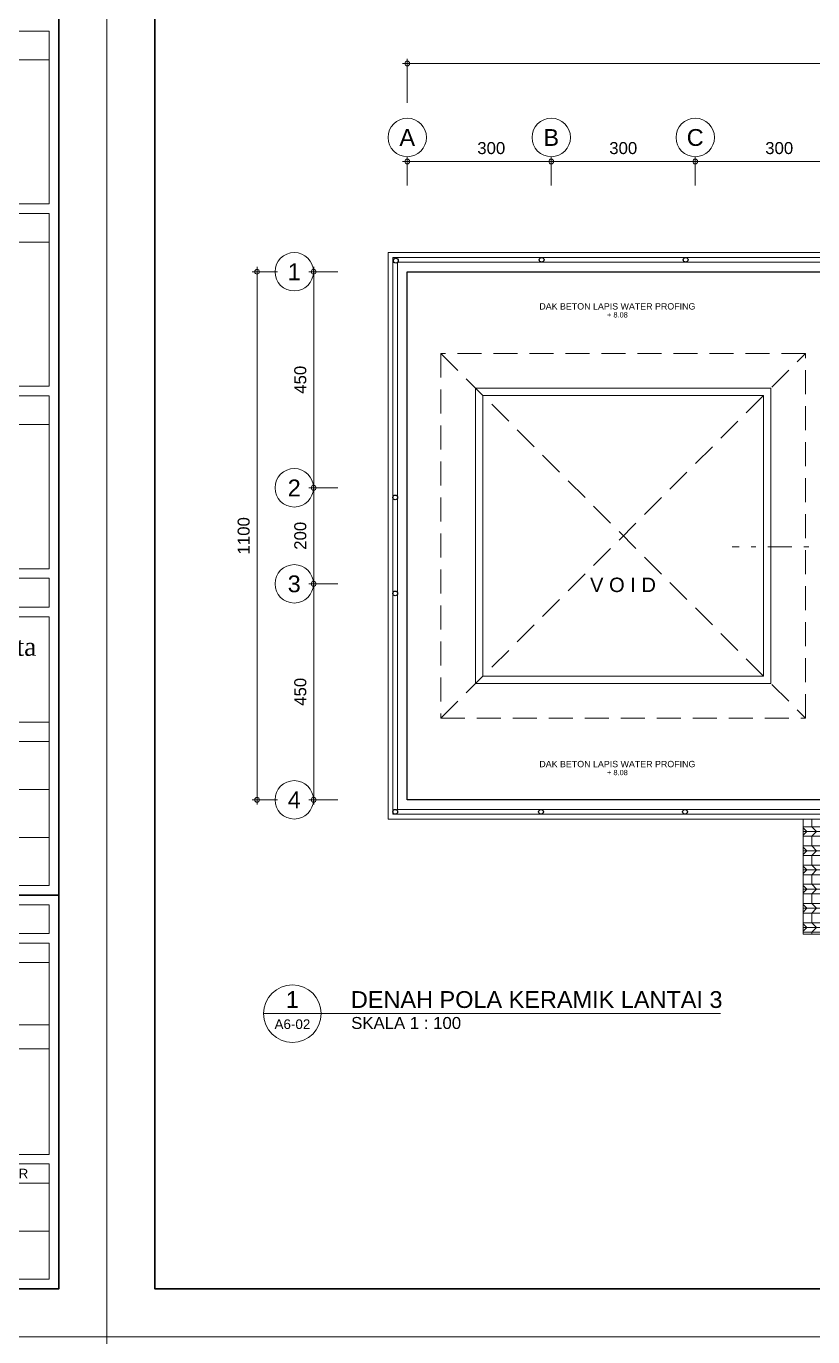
# Model space of a CAD drawing. Header units: millimetres. Extents: x -11 to 1625, y -267 to 180.
# Drawn here: x 993.53 to 1009.92, y 63 to 90.3 of the extents above; entities that cross this region are included whole.
import ezdxf
from ezdxf.enums import TextEntityAlignment as Align

# ---------------------------------------------------------------- set-up
doc = ezdxf.new("R2010")
doc.units = ezdxf.units.MM
doc.linetypes.add('DASHDOT', pattern=[1, 0.5, -0.25, 0, -0.25])
doc.linetypes.add('HIDDEN', pattern=[0.375, 0.25, -0.125])
for name, color, linetype, lineweight in [('ars', 11, 'Continuous', 5), ('atap', 7, 'Continuous', 20), ('dinding', 5, 'Continuous', 15), ('GRS KOP', 1, 'Continuous', 35), ('kop', 7, 'Continuous', 20), ('lan', 7, 'Continuous', 15), ('logo', 7, 'Continuous', 50), ('not', 7, 'Continuous', 20), ('SANITAIR', 4, 'Continuous', 5), ('u', 6, 'Continuous', 20)]:
    doc.layers.add(name, color=color, linetype=linetype, lineweight=lineweight)
doc.styles.add('BARU', font='complex.shx')
doc.styles.add('S', font='SIMPLEX', dxfattribs={"width": 1.1})
doc.styles.get("Standard").update_dxf_attribs({"font": 'ARIALUNI.TTF'})
doc.dimstyles.new('SK100', dxfattribs={"dimtxt": 0.25, "dimasz": 0.1, "dimexe": 0.1, "dimexo": 0, "dimgap": 0.15, "dimtad": 1, "dimdec": 0, "dimlfac": 100, "dimzin": 12, "dimdsep": 46, "dimtxsty": 'Standard', "dimblk": 'BULAT', "dimcen": 0.1, "dimclrd": 256, "dimclre": 256, "dimclrt": 256, "dimadec": 0, "dimazin": 3, "dimtfac": 1, "dimtdec": 0, "dimtofl": 0, "dimtmove": 0, "dimatfit": 3, "dimldrblk": 'BULAT', "dimfxl": 0, "dimtolj": 1, "dimtzin": 0, "dimlwd": -1, "dimlwe": -1, "dimarcsym": 0})

# ---------------------------------------------------------------- blocks, each defined once
blk = doc.blocks.new('Ndtpd')
blk.add_line((0.747, 0), (-0.747, 0))
blk.add_circle((0, 0), 0.747)
at = {"flags": 4}
for tag, height, p in [('NO', 0.5, (0, 0.148)), ('NOLBR', 0.3, (0, -0.398))]:
    blk.add_attdef(tag, text='', height=height, dxfattribs=at).set_placement(p, align=Align.CENTER)
for tag, p, height in [('NDTPD', (1.516, 0.148), 0.5), ('SKALA', (1.523, -0.398), 0.3)]:
    blk.add_attdef(tag, p, '', height=height, dxfattribs=at)
blk = doc.blocks.new('BULAT')
for p, q in [((-1, 0), (1, 0)), ((0, -1), (0, 1))]:
    blk.add_line(p, q)
blk.add_circle((0, 0), 0.5)
blk = doc.blocks.new('*D1127')
at = {"layer": 'Defpoints', "color": 0, "ltscale": 0.15}
for p in [(999.524, 78.685), (1000.024, 78.685), (1000.024, 74.185)]:
    blk.add_point(p, dxfattribs=at)
at = {"layer": 'u', "ltscale": 0.15}
for p, q in [((1000.024, 78.685), (999.424, 78.685)), ((999.524, 74.285), (999.524, 78.585)), ((1000.024, 74.185), (999.424, 74.185))]:
    blk.add_line(p, q, dxfattribs=at)
at = {"layer": 'u', "ltscale": 0.15, "xscale": 0.1, "yscale": 0.1, "zscale": 0.1}
for p, rotation in [((999.524, 78.685), 90), ((999.524, 74.185), 270)]:
    blk.add_blockref('BULAT', p, dxfattribs=dict(at, rotation=rotation))
at = {"layer": 'u', "ltscale": 0.15, "insert": (999.246, 76.435), "char_height": 0.25, "attachment_point": 5, "rotation": 90}
blk.add_mtext('\\A1;450', dxfattribs=at)
blk = doc.blocks.new('*D1128')
at = {"layer": 'Defpoints', "color": 0, "ltscale": 0.15}
for p in [(999.524, 80.685), (1000.024, 80.685), (1000.024, 78.685)]:
    blk.add_point(p, dxfattribs=at)
at = {"layer": 'u', "ltscale": 0.15}
for p, q in [((1000.024, 80.685), (999.424, 80.685)), ((999.524, 78.785), (999.524, 80.585)), ((1000.024, 78.685), (999.424, 78.685))]:
    blk.add_line(p, q, dxfattribs=at)
at = {"layer": 'u', "ltscale": 0.15, "xscale": 0.1, "yscale": 0.1, "zscale": 0.1}
for p, rotation in [((999.524, 80.685), 90), ((999.524, 78.685), 270)]:
    blk.add_blockref('BULAT', p, dxfattribs=dict(at, rotation=rotation))
at = {"layer": 'u', "ltscale": 0.15, "insert": (999.246, 79.685), "char_height": 0.25, "attachment_point": 5, "rotation": 90}
blk.add_mtext('\\A1;200', dxfattribs=at)
blk = doc.blocks.new('*D1129')
at = {"layer": 'Defpoints', "color": 0, "ltscale": 0.15}
for p in [(1000.024, 85.185), (999.524, 80.685), (1000.024, 80.685)]:
    blk.add_point(p, dxfattribs=at)
at = {"layer": 'u', "ltscale": 0.15}
for p, q in [((1000.024, 85.185), (999.424, 85.185)), ((999.524, 85.085), (999.524, 80.785)), ((1000.024, 80.685), (999.424, 80.685))]:
    blk.add_line(p, q, dxfattribs=at)
at = {"layer": 'u', "ltscale": 0.15, "xscale": 0.1, "yscale": 0.1, "zscale": 0.1}
for p, rotation in [((999.524, 85.185), 90), ((999.524, 80.685), 270)]:
    blk.add_blockref('BULAT', p, dxfattribs=dict(at, rotation=rotation))
at = {"layer": 'u', "ltscale": 0.15, "insert": (999.246, 82.935), "char_height": 0.25, "attachment_point": 5, "rotation": 90}
blk.add_mtext('\\A1;450', dxfattribs=at)
blk = doc.blocks.new('NAV')
blk.add_circle((0, -0.4), 0.4)
at = {"style": 'S', "width": 0.75, "flags": 4}
blk.add_attdef('AV', text='', height=0.3, dxfattribs=at).set_placement((0, -0.4), align=Align.MIDDLE)
blk = doc.blocks.new('*D1130')
at = {"layer": 'Defpoints', "color": 0, "ltscale": 0.15}
for p in [(998.769, 85.185), (998.344, 74.185), (998.769, 74.185)]:
    blk.add_point(p, dxfattribs=at)
at = {"layer": 'u', "ltscale": 0.15}
for p, q in [((998.769, 85.185), (998.244, 85.185)), ((998.344, 85.085), (998.344, 74.285)), ((998.769, 74.185), (998.244, 74.185))]:
    blk.add_line(p, q, dxfattribs=at)
at = {"layer": 'u', "ltscale": 0.15, "xscale": 0.1, "yscale": 0.1, "zscale": 0.1}
for p, rotation in [((998.344, 85.185), 90), ((998.344, 74.185), 270)]:
    blk.add_blockref('BULAT', p, dxfattribs=dict(at, rotation=rotation))
at = {"layer": 'u', "ltscale": 0.15, "insert": (998.066, 79.685), "char_height": 0.25, "attachment_point": 5, "rotation": 90}
blk.add_mtext('\\A1;1100', dxfattribs=at)
blk = doc.blocks.new('*D1131')
at = {"layer": 'Defpoints', "color": 0, "ltscale": 0.15}
for p in [(1004.474, 87.482), (1001.474, 86.982), (1004.474, 86.982)]:
    blk.add_point(p, dxfattribs=at)
at = {"layer": 'u', "ltscale": 0.15}
for p, q in [((1001.474, 86.982), (1001.474, 87.582)), ((1001.574, 87.482), (1004.374, 87.482)), ((1004.474, 86.982), (1004.474, 87.582))]:
    blk.add_line(p, q, dxfattribs=at)
at = {"layer": 'u', "ltscale": 0.15, "xscale": 0.1, "yscale": 0.1, "zscale": 0.1, "rotation": 180}
blk.add_blockref('BULAT', (1001.474, 87.482), dxfattribs=at)
at = {"layer": 'u', "ltscale": 0.15, "xscale": 0.1, "yscale": 0.1, "zscale": 0.1}
blk.add_blockref('BULAT', (1004.474, 87.482), dxfattribs=at)
at = {"layer": 'u', "ltscale": 0.15, "insert": (1003.224, 87.76), "char_height": 0.25, "attachment_point": 5}
blk.add_mtext('\\A1;300', dxfattribs=at)
blk = doc.blocks.new('*D1132')
at = {"layer": 'Defpoints', "color": 0, "ltscale": 0.15}
for p in [(1007.474, 87.482), (1004.474, 86.982), (1007.474, 86.982)]:
    blk.add_point(p, dxfattribs=at)
at = {"layer": 'u', "ltscale": 0.15}
for p, q in [((1004.474, 86.982), (1004.474, 87.582)), ((1004.574, 87.482), (1007.374, 87.482)), ((1007.474, 86.982), (1007.474, 87.582))]:
    blk.add_line(p, q, dxfattribs=at)
at = {"layer": 'u', "ltscale": 0.15, "xscale": 0.1, "yscale": 0.1, "zscale": 0.1, "rotation": 180}
blk.add_blockref('BULAT', (1004.474, 87.482), dxfattribs=at)
at = {"layer": 'u', "ltscale": 0.15, "xscale": 0.1, "yscale": 0.1, "zscale": 0.1}
blk.add_blockref('BULAT', (1007.474, 87.482), dxfattribs=at)
at = {"layer": 'u', "ltscale": 0.15, "insert": (1005.974, 87.76), "char_height": 0.25, "attachment_point": 5}
blk.add_mtext('\\A1;300', dxfattribs=at)
blk = doc.blocks.new('*D1133')
at = {"layer": 'Defpoints', "color": 0, "ltscale": 0.15}
for p in [(1010.474, 87.482), (1007.474, 86.982), (1010.474, 86.982)]:
    blk.add_point(p, dxfattribs=at)
at = {"layer": 'u', "ltscale": 0.15}
for p, q in [((1007.474, 86.982), (1007.474, 87.582)), ((1007.574, 87.482), (1010.374, 87.482)), ((1010.474, 86.982), (1010.474, 87.582))]:
    blk.add_line(p, q, dxfattribs=at)
at = {"layer": 'u', "ltscale": 0.15, "xscale": 0.1, "yscale": 0.1, "zscale": 0.1, "rotation": 180}
blk.add_blockref('BULAT', (1007.474, 87.482), dxfattribs=at)
at = {"layer": 'u', "ltscale": 0.15, "xscale": 0.1, "yscale": 0.1, "zscale": 0.1}
blk.add_blockref('BULAT', (1010.474, 87.482), dxfattribs=at)
at = {"layer": 'u', "ltscale": 0.15, "insert": (1009.224, 87.76), "char_height": 0.25, "attachment_point": 5}
blk.add_mtext('\\A1;300', dxfattribs=at)
blk = doc.blocks.new('*D1138')
at = {"layer": 'Defpoints', "color": 0, "ltscale": 0.15}
for p in [(1024.474, 89.523), (1024.474, 88.751), (1001.474, 88.701)]:
    blk.add_point(p, dxfattribs=at)
at = {"layer": 'u', "ltscale": 0.15}
for p, q in [((1001.474, 88.701), (1001.474, 89.623)), ((1024.474, 88.751), (1024.474, 89.623)), ((1001.574, 89.523), (1024.374, 89.523))]:
    blk.add_line(p, q, dxfattribs=at)
at = {"layer": 'u', "ltscale": 0.15, "xscale": 0.1, "yscale": 0.1, "zscale": 0.1, "rotation": 180}
blk.add_blockref('BULAT', (1001.474, 89.523), dxfattribs=at)
at = {"layer": 'u', "ltscale": 0.15, "xscale": 0.1, "yscale": 0.1, "zscale": 0.1}
blk.add_blockref('BULAT', (1024.474, 89.523), dxfattribs=at)
at = {"layer": 'u', "ltscale": 0.15, "insert": (1012.974, 89.801), "char_height": 0.25, "attachment_point": 5}
blk.add_mtext('\\A1;2300', dxfattribs=at)
blk = doc.blocks.new('NOTASI RUANG')
at = {"layer": 'not'}
for height, p in [(0.26, (-0.011, 0.3)), (0.175, (-0.009, -0.017))]:
    blk.add_attdef('RUANG', text='', height=height, dxfattribs=at).set_placement(p, align=Align.MIDDLE_CENTER)
blk = doc.blocks.new('D3')
at = {"layer": 'ars'}
h = blk.add_hatch(dxfattribs=at)
h.set_pattern_fill('PLENTONG', color=256, scale=0.1, angle=270)
h.set_pattern_definition([(0, (-0.5, 2.825), (1e-16, 0.4), []), (0, (-0.5, 2.725), (1e-16, 0.4), []), (0, (-0.5, 2.625), (1e-16, 0.4), []), (315, (-0.5, 2.825), (0.2, -5e-17), [0.141421, -0.424264]), (45, (-0.5, 2.625), (-0.2, 5e-17), [0.141421, -0.424264]), (270, (-0.5, 2.625), (0.2, -4e-17), [0.2, -0.2])])
h.paths.add_polyline_path([(-0.05, 2.6), (-1.975, 2.6), (-1.975, 2.4), (-2.75, 2.4), (-2.75, 0), (-0.05, 0)])
blk.add_lwpolyline([(-11, 13.8), (-2, 13.8), (-2, 2.8), (-11, 2.8)], close=True)
for centre in [(-11.238, 14.032), (-8.2, 14.05), (-5.2, 14.05), (-11.25, 9.1), (-11.25, 7.1), (-11.25, 2.55), (-8.212, 2.55), (-5.212, 2.55)]:
    blk.add_circle(centre, 0.05)
at = {"layer": 'atap', "linetype": 'HIDDEN', "ltscale": 2}
for points in [[(-10.3, 4.5), (-2.7, 12.1)], [(-10.3, 12.1), (-2.7, 4.5)]]:
    blk.add_lwpolyline(points, dxfattribs=at)
blk.add_lwpolyline([(-10.3, 12.1), (-10.3, 4.5), (-2.7, 4.5), (-2.7, 12.1)], close=True, dxfattribs=at)
at = {"layer": 'dinding'}
for p, q in [((-11.4, 2.4), (-11.4, 14.2)), ((-11.4, 14.2), (-1.975, 14.2)), ((-11.3, 2.5), (-11.3, 14.1)), ((-11.3, 14.1), (-2.075, 14.1)), ((-2.075, 2.5), (-11.3, 2.5)), ((-1.975, 2.4), (-11.4, 2.4))]:
    blk.add_line(p, q, dxfattribs=at)
for points in [[(-9.575, 11.375), (-9.575, 5.225), (-3.425, 5.225), (-3.425, 11.375)], [(-9.425, 11.225), (-9.425, 5.375), (-3.575, 5.375), (-3.575, 11.225)]]:
    blk.add_lwpolyline(points, close=True, dxfattribs=at)
at = {"layer": 'lan'}
for p, q in [((-2.75, 0), (-2.75, 2.4)), ((2.75, 0), (-2.75, 0))]:
    blk.add_line(p, q, dxfattribs=at)
at = {"layer": 'SANITAIR'}
blk.add_lwpolyline([(-2, 2.6), (-11.2, 2.6), (-11.2, 14), (-2, 14)], dxfattribs=at)
blk = doc.blocks.new('logo granitindo baru')
at = {"layer": 'logo'}
for points in [[(1.03, 1.463), (0.916, 1.574), (0.366, 1.024), (1.1, 0.289), (1.652, 0.843), (1.392, 1.098), (1.281, 0.987), (1.423, 0.84), (1.102, 0.519), (0.594, 1.025)], [(1.721, 1.576), (1.381, 1.236), (1.771, 0.842), (1.341, 0.407), (1.454, 0.294), (2.001, 0.844), (1.609, 1.237), (1.835, 1.464)]]:
    blk.add_hatch(color=8, dxfattribs=at).paths.add_polyline_path(points)
blk.add_lwpolyline([(1.03, 1.463), (0.916, 1.574), (0.366, 1.024), (1.1, 0.289), (1.652, 0.843), (1.392, 1.098), (1.281, 0.987), (1.423, 0.84), (1.102, 0.519), (0.594, 1.025), (1.03, 1.463), (0.916, 1.574)], dxfattribs=at)
at = {"layer": 'logo', "lineweight": 0}
blk.add_lwpolyline([(1.721, 1.576), (1.381, 1.236), (1.771, 0.842), (1.341, 0.407), (1.454, 0.294), (2.001, 0.844), (1.609, 1.237), (1.835, 1.464), (1.721, 1.576)], dxfattribs=at)
at = {"layer": 'logo', "lineweight": 13}
for points in [[(1.089, 1.403), (0.713, 1.026), (1.101, 0.638), (1.258, 0.794)], [(1.112, 1.38), (0.759, 1.026), (1.101, 0.683), (1.235, 0.817)], [(1.134, 1.357), (0.803, 1.026), (1.101, 0.728), (1.213, 0.839)], [(1.157, 1.334), (0.85, 1.026), (1.101, 0.775), (1.189, 0.863)]]:
    blk.add_lwpolyline(points, dxfattribs=at)
at = {"layer": 'logo', "insert": (2.134, 1.589), "char_height": 0.4, "width": 7.66452, "attachment_point": 1}
blk.add_mtext('{\\fTimes New Roman|b0|i0|c0|p18;PT. \\fCityBlueprint|b0|i0|c2|p2;\\W1.5;GRANITINDO \\fTimes New Roman|b0|i0|c0|p18;\\W1;Cipta Sejati}', dxfattribs=at)
at = {"layer": 'logo', "insert": (2.134, 0.975), "char_height": 0.1, "attachment_point": 1}
blk.add_mtext_dynamic_manual_height_columns('{\\f@Arial Unicode MS|b0|i0|c0|p34;\\H1.4x;\\W1.2;KONSULTAN STUDI - PERENCANA - PENGAWAS - MANAJEMEN\\fTimes New Roman|b0|i0|c0|p18;\\P\\pt0.9;\\H0.71429x;\\W1;Domisili ^I: Gedung Graha Arsa Lt. 4 Jl.Siaga Raya No. 31, Pejaten Barat, Jakarta Selatan 12510\\PStudio I ^I: Jl. Batu I No. 36A, Pejaten Timur, Jakarta Selatan 12510 Tlp. 021 - 71082879 Fax. 021 - 7972072\\PStudio II          : Jl. Sawo Raya No. 4 Rawamangun, Jakarta Timur 13220 Telp / Fax. 021 - 4717152}', width=9.56937, gutter_width=0, heights=[1.67], dxfattribs=at)
blk = doc.blocks.new('kop')
at = {"layer": 'GRS KOP'}
for p, q in [((83, 1), (83, 54)), ((73, 9.2), (83, 9.2))]:
    blk.add_line(p, q, dxfattribs=at)
blk.add_lwpolyline([(1, 54), (83, 54), (83, 1), (1, 1)], close=True, dxfattribs=at)
at = {"layer": 'kop', "color": 7}
for p, q in [((84, 55), (0, 55)), ((0, 55), (0, 0)), ((84, 55), (84, 0)), ((84, 55), (84, 0)), ((0, 0), (84, 0))]:
    blk.add_line(p, q, dxfattribs=at)
at = {"layer": 'kop'}
for p, q in [((82.8, 27.2), (73.2, 27.2)), ((82.8, 23.6), (82.8, 27.2)), ((82.8, 26.6), (73.2, 26.6)), ((82.8, 23.6), (73.2, 23.6)), ((82.8, 23.4), (73.2, 23.4)), ((82.8, 19.8), (82.8, 23.4)), ((82.8, 22.8), (73.2, 22.8)), ((82.8, 19.8), (73.2, 19.8)), ((82.8, 19.6), (73.2, 19.6)), ((82.8, 16), (82.8, 19.6)), ((82.8, 19), (73.2, 19)), ((82.8, 16), (73.2, 16)), ((82.8, 15), (73.2, 15)), ((82.8, 9.4), (82.8, 15)), ((82.8, 12.8), (73.2, 12.8)), ((82.8, 12.4), (73.2, 12.4)), ((82.8, 11.4), (73.2, 11.4)), ((82.8, 10.4), (73.2, 10.4)), ((82.8, 9.4), (73.2, 9.4)), ((73.2, 7.8), (82.8, 7.8)), ((73.2, 6.5), (82.8, 6.5)), ((73.2, 6), (82.8, 6)), ((73.2, 3.2), (82.8, 3.2)), ((73.2, 2.2), (82.8, 2.2))]:
    blk.add_line(p, q, dxfattribs=at)
for points in [[(73.2, 15.2), (82.8, 15.2), (82.8, 15.8), (73.2, 15.8)], [(73.2, 8.4), (82.8, 8.4), (82.8, 9), (73.2, 9)], [(73.2, 3.8), (82.8, 3.8), (82.8, 8.2), (73.2, 8.2)], [(73.2, 1.2), (82.8, 1.2), (82.8, 3.6), (73.2, 3.6)]]:
    blk.add_lwpolyline(points, close=True, dxfattribs=at)
at = {"xscale": 0.9500000000000455, "yscale": 0.9500000000000455, "zscale": 0.9500000000000455}
blk.add_blockref('logo granitindo baru', (73.307, 13.056), dxfattribs=at)
at = {"layer": 'kop'}
blk.add_text('TOTAL LEMBAR', height=0.2, dxfattribs=at).set_placement((81.3, 3.4), align=Align.MIDDLE)
at = {"layer": 'kop', "style": 'BARU', "flags": 4}
for p, height in [((73.8, 5.4), 0.35), ((80.303, 5.382), 0.25), ((73.8, 4.9), 0.35), ((80.303, 4.882), 0.25), ((73.8, 4.4), 0.35), ((80.303, 4.382), 0.25)]:
    blk.add_attdef('-', p, '', height=height, dxfattribs=at)
at = {"layer": 'kop', "flags": 4}
for tag, p in [('AR-00', (78.057, 2.648)), ('00', (81.238, 2.647))]:
    blk.add_attdef(tag, text='', height=0.35, dxfattribs=at).set_placement(p, align=Align.MIDDLE)

msp = doc.modelspace()

# ---------------------------------------------------------------- linework, layer by layer
at = {"layer": 'not', "linetype": 'DASHDOT'}
msp.add_line((1011.6884393, 79.4572147), (1008.2420868, 79.4572147), dxfattribs=at)
at = {"layer": 'not'}
for q in [(1008.0012164, 69.7314755), (1004.2660537, 69.7314755)]:
    msp.add_line((999.6814297, 69.7314755), q, dxfattribs=at)

# ---------------------------------------------------------------- block references
msp.add_blockref('D3', (1012.4735618, 71.384799))
ref = msp.add_blockref('NOTASI RUANG', (1005.8577098, 84.2971346), dxfattribs=dict(xscale=0.5572442899154866, yscale=0.5572442899154866, zscale=0.5572442899154866))
ref.add_attrib('RUANG', '+ 8.08', dxfattribs={"layer": 'not', "height": 0.1101454}).set_placement((1005.8528792, 84.2875167), align=Align.MIDDLE_CENTER)
ref.add_attrib('RUANG', 'DAK BETON LAPIS WATER PROFING', dxfattribs={"layer": 'not', "height": 0.132174482}).set_placement((1005.8514836, 84.4641894), align=Align.MIDDLE_CENTER)
ref = msp.add_blockref('NOTASI RUANG', (1005.9833003, 78.284439), dxfattribs=dict(xscale=1.264792453639075, yscale=1.264792453639075, zscale=1.264792453639075))
ref.add_attrib('RUANG', 'V O I D', dxfattribs={"layer": 'not', "height": 0.3}).set_placement((1005.9691687, 78.6636078), align=Align.MIDDLE_CENTER)
ref = msp.add_blockref('NOTASI RUANG', (1005.8577098, 74.7634923), dxfattribs=dict(xscale=0.5572442899154866, yscale=0.5572442899154866, zscale=0.5572442899154866))
ref.add_attrib('RUANG', '+ 8.08', dxfattribs={"layer": 'not', "height": 0.1101454}).set_placement((1005.8528792, 74.7538743), align=Align.MIDDLE_CENTER)
ref.add_attrib('RUANG', 'DAK BETON LAPIS WATER PROFING', dxfattribs={"layer": 'not', "height": 0.132174482}).set_placement((1005.8514836, 74.9305471), align=Align.MIDDLE_CENTER)
at = {"layer": 'kop'}
for p in [(911.2141622, 63.0000005), (995.214162, 63), (995.2141622, 8.0000005)]:
    msp.add_blockref('kop', p, dxfattribs=at)
at = {"layer": 'not'}
ref = msp.add_blockref('NAV', (1001.4735618, 88.3823956), dxfattribs=at)
ref.add_attrib('AV', 'A', dxfattribs={"layer": '0', "height": 0.35, "flags": 4}).set_placement((1001.4735618, 87.9823956), align=Align.MIDDLE)
ref = msp.add_blockref('NAV', (1004.4735618, 88.3823956), dxfattribs=at)
ref.add_attrib('AV', 'B', dxfattribs={"layer": '0', "height": 0.35, "flags": 4}).set_placement((1004.4735618, 87.9823956), align=Align.MIDDLE)
ref = msp.add_blockref('NAV', (1007.4735618, 88.3823956), dxfattribs=at)
ref.add_attrib('AV', 'C', dxfattribs={"layer": '0', "height": 0.35, "flags": 4}).set_placement((1007.4735618, 87.9823956), align=Align.MIDDLE)
ref = msp.add_blockref('NAV', (999.1185618, 85.584799), dxfattribs=at)
ref.add_attrib('AV', '1', dxfattribs={"layer": '0', "height": 0.35, "flags": 4}).set_placement((999.1185618, 85.184799), align=Align.MIDDLE)
ref = msp.add_blockref('NAV', (999.1185618, 81.084799), dxfattribs=at)
ref.add_attrib('AV', '2', dxfattribs={"layer": '0', "height": 0.35, "flags": 4}).set_placement((999.1185618, 80.684799), align=Align.MIDDLE)
ref = msp.add_blockref('NAV', (999.1185618, 79.084799), dxfattribs=at)
ref.add_attrib('AV', '3', dxfattribs={"layer": '0', "height": 0.35, "flags": 4}).set_placement((999.1185618, 78.684799), align=Align.MIDDLE)
ref = msp.add_blockref('NAV', (999.1185618, 74.584799), dxfattribs=at)
ref.add_attrib('AV', '4', dxfattribs={"layer": '0', "height": 0.35, "flags": 4}).set_placement((999.1185618, 74.184799), align=Align.MIDDLE)
ref = msp.add_blockref('Ndtpd', (999.0814297, 69.7314755), dxfattribs=dict(at, xscale=0.803212851405533, yscale=0.803212851405533, zscale=0.803212851405533))
ref.add_attrib('NO', '1', dxfattribs={"layer": '0', "height": 0.35, "flags": 4}).set_placement((999.0811025, 69.8500014), align=Align.CENTER)
ref.add_attrib('NDTPD', 'DENAH POLA KERAMIK LANTAI 3', (1000.2991143, 69.8500014), dxfattribs={"layer": '0', "height": 0.35, "flags": 4})
ref.add_attrib('NOLBR', 'A6-02', dxfattribs={"layer": '0', "height": 0.2, "flags": 4}).set_placement((999.0811025, 69.4115056), align=Align.CENTER)
ref.add_attrib('SKALA', 'SKALA 1 : 100', (1000.3049144, 69.4115056), dxfattribs={"layer": '0', "height": 0.25, "flags": 4})

# ---------------------------------------------------------------- dimensions: what is measured, and where the dimension line sits
at = {"layer": 'u', "ltscale": 0.15}
for base, p1, p2, picture, middle in [((1024.4735618, 89.5232316), (1001.4735618, 88.7009061), (1024.4735618, 88.7509061), '*D1138', (1012.9735618, 89.5232316)), ((1004.4735618, 87.4823956), (1001.4735618, 86.9823956), (1004.4735618, 86.9823956), '*D1131', (1003.2235618, 87.4823956)), ((1007.4735618, 87.4823956), (1004.4735618, 86.9823956), (1007.4735618, 86.9823956), '*D1132', (1005.9735618, 87.4823956)), ((1010.4735618, 87.4823956), (1007.4735618, 86.9823956), (1010.4735618, 86.9823956), '*D1133', (1009.2235618, 87.4823956))]:
    dim = msp.add_linear_dim(base=base, p1=p1, p2=p2, dimstyle='SK100', dxfattribs=at)
    dim.commit()
    dim.dimension.update_dxf_attribs({"geometry": picture, "text_midpoint": middle, "dimtype": 160})
for base, p1, p2, angle, picture, middle in [((998.3435618, 74.184799), (998.7685618, 85.184799), (998.7685618, 74.184799), 270, '*D1130', (998.3435618, 79.684799)), ((999.5235618, 80.684799), (1000.0235618, 85.184799), (1000.0235618, 80.684799), 270, '*D1129', (999.5235618, 82.934799)), ((999.5235618, 80.684799), (1000.0235618, 78.684799), (1000.0235618, 80.684799), 90, '*D1128', (999.5235618, 79.684799)), ((999.5235618, 78.684799), (1000.0235618, 74.184799), (1000.0235618, 78.684799), 90, '*D1127', (999.5235618, 76.434799))]:
    dim = msp.add_linear_dim(base=base, p1=p1, p2=p2, angle=angle, dimstyle='SK100', dxfattribs=at)
    dim.commit()
    dim.dimension.update_dxf_attribs({"geometry": picture, "text_midpoint": middle, "dimtype": 160})

doc.saveas('drawing.dxf')
